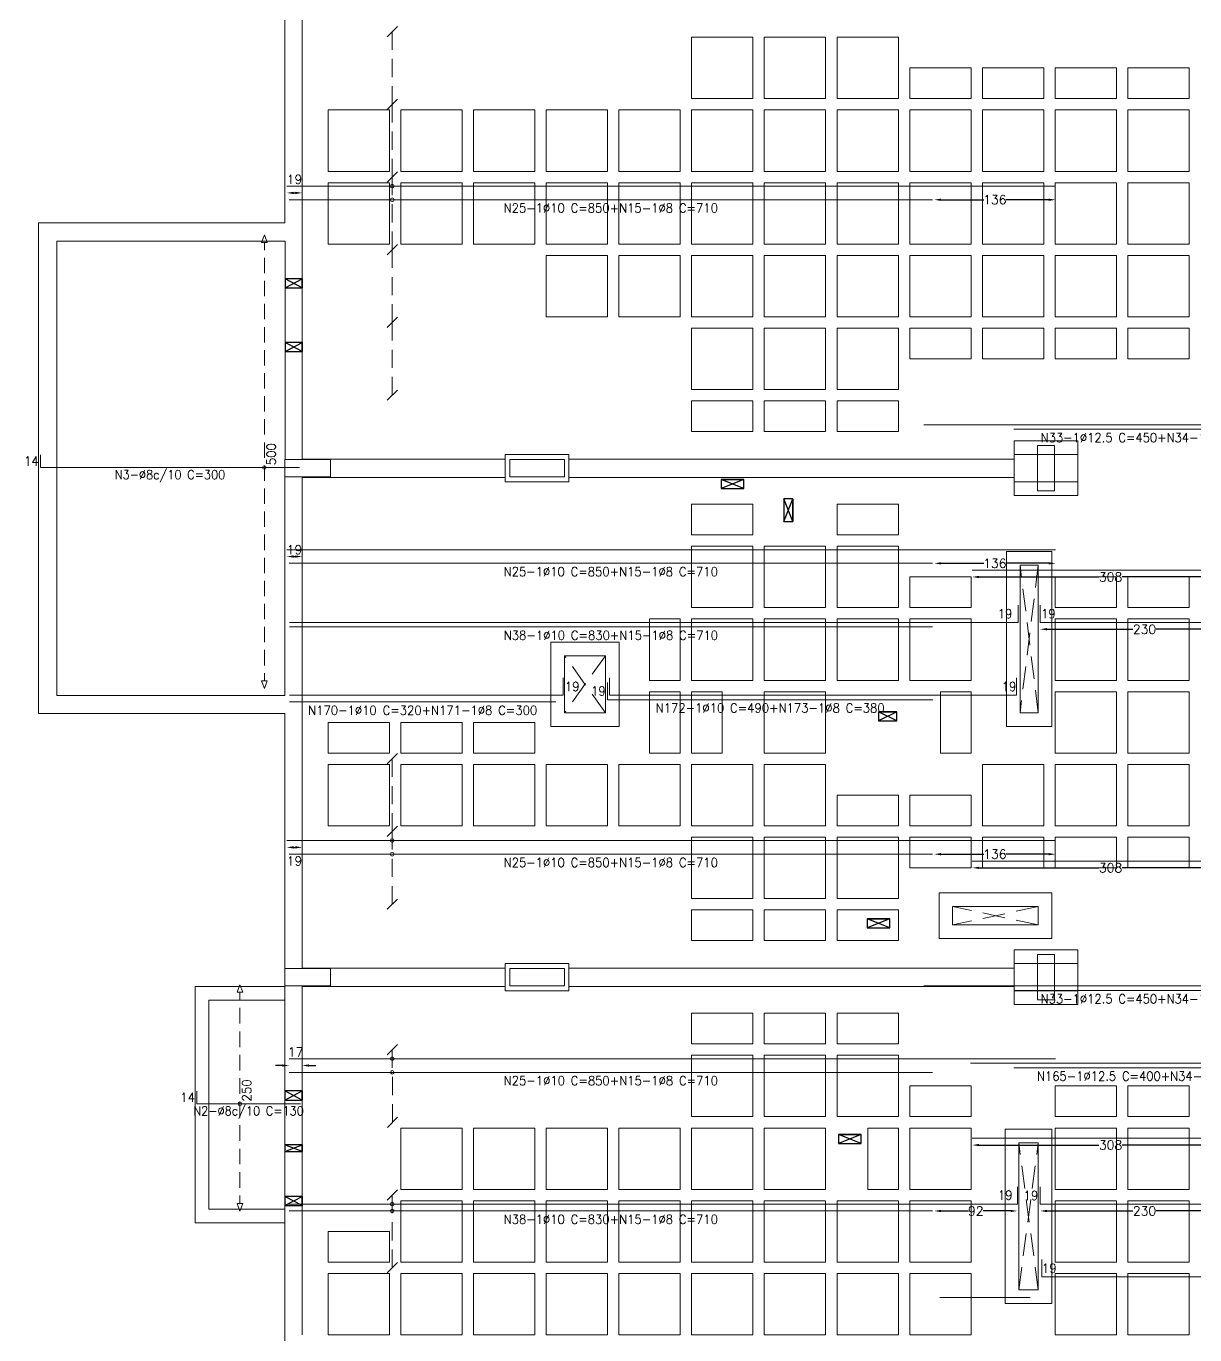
# Model space of a CAD drawing. Header units: millimetres. Extents: x -32 to 332, y -138 to 116.
# Drawn here: x 184.99 to 210.71, y -14.44 to 14.36 of the extents above; entities that cross this region are included whole.
import ezdxf
from ezdxf.enums import TextEntityAlignment as Align

# ---------------------------------------------------------------- set-up
doc = ezdxf.new("R2010")
doc.units = ezdxf.units.MM
doc.linetypes.add('TRAZO_HUECO', pattern=[0.75, 0.5, -0.25])
doc.layers.add('A-COT-01', color=9, linetype='Continuous')
doc.layers.add('FURAÇÃO', color=8, linetype='Continuous')
for name, color, linetype, lineweight in [('ARR_L_I_IG_DIST', 8, 'Continuous', 0), ('ARR_L_I_IG_LINHA', 2, 'Continuous', 0), ('ARR_L_I_IG_MARCA', 2, 'Continuous', 9), ('ARR_L_I_POSICAO', 4, 'Continuous', 9), ('ARR_LONG_INF', 6, 'Continuous', 15), ('ARR_LONG_INF_TXT', 1, 'Continuous', 9), ('consolo', 8, 'Continuous', 0), ('LJ_NERV_RETI', 8, 'Continuous', 9), ('LJ_SIMB_ABER', 8, 'Continuous', 0), ('PA_NUM_ALTUR', 7, 'Continuous', 9), ('PILAR_CONCRETO', 8, 'Continuous', 0), ('PILAR_CONCRETO_APOIADO', 8, 'Continuous', 0), ('VIG_FACES', 8, 'Continuous', 0)]:
    doc.layers.add(name, color=color, linetype=linetype, lineweight=lineweight)
doc.styles.add('CYPETXT_0.3_romans', font='romans.shx', dxfattribs={"height": 0.2})
doc.styles.add('CYPETXT_romans', font='romans.shx', dxfattribs={"height": 0.2})
doc.dimstyles.new('cype_arrow', dxfattribs={"dimtxt": 0.18, "dimasz": 0.15, "dimexe": 0.075, "dimexo": 0.075, "dimgap": 0, "dimtad": 0, "dimdec": 4, "dimzin": 0, "dimdsep": 46, "dimtxsty": 'CYPETXT_0.3_romans', "dimcen": 0.09, "dimadec": 0, "dimazin": 0, "dimtfac": 1, "dimtdec": 4, "dimtofl": 0, "dimtmove": 2, "dimatfit": 3, "dimfxl": 1, "dimtolj": 1, "dimtzin": 0, "dimarcsym": 0})

# ---------------------------------------------------------------- blocks, each defined once
blk = doc.blocks.new('Forma 2PvtoTipo')
at = {"layer": 'consolo', "color": 8}
for points in [[(614.303, 6.31), (612.903, 6.31), (612.903, 5.11), (614.303, 5.11)], [(614.303, -4.89), (612.903, -4.89), (612.903, -6.09), (614.303, -6.09)]]:
    blk.add_lwpolyline(points, close=True, dxfattribs=at)
at = {"layer": 'FURAÇÃO', "color": 8}
for points in [[(596.855, 9.681), (597.235, 9.681), (597.235, 9.881), (596.855, 9.881), (596.855, 9.681), (597.235, 9.881), (597.235, 9.681), (596.855, 9.881)], [(596.855, 8.277), (597.235, 8.277), (597.235, 8.477), (596.855, 8.477), (596.855, 8.277), (597.235, 8.477), (597.235, 8.277), (596.855, 8.477)], [(606.954, 5.266), (606.954, 5.466), (606.454, 5.466), (606.454, 5.266), (606.954, 5.266), (606.454, 5.466), (606.954, 5.466), (606.454, 5.266)], [(607.83, 4.535), (608.03, 4.535), (608.03, 5.035), (607.83, 5.035), (607.83, 4.535), (608.03, 5.035), (608.03, 4.535), (607.83, 5.035)], [(610.32, 0.15), (610.32, 0.35), (609.92, 0.35), (609.92, 0.15), (610.32, 0.15), (609.92, 0.35), (610.32, 0.35), (609.92, 0.15)], [(610.167, -4.405), (610.167, -4.205), (609.667, -4.205), (609.667, -4.405), (610.167, -4.405), (609.667, -4.205), (610.167, -4.205), (609.667, -4.405)], [(596.854, -8.191), (597.234, -8.191), (597.234, -7.991), (596.854, -7.991), (596.854, -8.191), (597.234, -7.991), (597.234, -8.191), (596.854, -7.991)], [(596.854, -9.325), (597.234, -9.325), (597.234, -9.175), (596.854, -9.175), (596.854, -9.325), (597.234, -9.175), (597.234, -9.325), (596.854, -9.175)], [(609.533, -9.151), (609.533, -8.951), (609.033, -8.951), (609.033, -9.151), (609.533, -9.151), (609.033, -8.951), (609.533, -8.951), (609.033, -9.151)], [(596.854, -10.511), (597.234, -10.511), (597.234, -10.311), (596.854, -10.311), (596.854, -10.511), (597.234, -10.311), (597.234, -10.511), (596.854, -10.311)]]:
    blk.add_lwpolyline(points, dxfattribs=at)
at = {"layer": 'LJ_NERV_RETI', "color": 8}
for points in [[(607.154, 13.843), (607.154, 15.193), (605.804, 15.193), (605.804, 13.843)], [(608.754, 13.843), (608.754, 15.193), (607.404, 15.193), (607.404, 13.843)], [(610.354, 13.843), (610.354, 15.193), (609.004, 15.193), (609.004, 13.843)], [(611.954, 13.843), (611.954, 14.518), (610.604, 14.518), (610.604, 13.843)], [(613.554, 13.843), (613.554, 14.518), (612.204, 14.518), (612.204, 13.843)], [(615.154, 13.843), (615.154, 14.518), (613.804, 14.518), (613.804, 13.843)], [(616.754, 13.843), (616.754, 14.518), (615.404, 14.518), (615.404, 13.843)], [(599.154, 12.243), (599.154, 13.593), (597.804, 13.593), (597.804, 12.243)], [(600.754, 12.243), (600.754, 13.593), (599.404, 13.593), (599.404, 12.243)], [(602.354, 12.243), (602.354, 13.593), (601.004, 13.593), (601.004, 12.243)], [(603.954, 12.243), (603.954, 13.593), (602.604, 13.593), (602.604, 12.243)], [(605.554, 12.243), (605.554, 13.593), (604.204, 13.593), (604.204, 12.243)], [(607.154, 12.243), (607.154, 13.593), (605.804, 13.593), (605.804, 12.243)], [(608.754, 12.243), (608.754, 13.593), (607.404, 13.593), (607.404, 12.243)], [(610.354, 12.243), (610.354, 13.593), (609.004, 13.593), (609.004, 12.243)], [(611.954, 12.243), (611.954, 13.593), (610.604, 13.593), (610.604, 12.243)], [(613.554, 12.243), (613.554, 13.593), (612.204, 13.593), (612.204, 12.243)], [(615.154, 12.243), (615.154, 13.593), (613.804, 13.593), (613.804, 12.243)], [(616.754, 12.243), (616.754, 13.593), (615.404, 13.593), (615.404, 12.243)], [(599.154, 10.643), (599.154, 11.993), (597.804, 11.993), (597.804, 10.643)], [(600.754, 10.643), (600.754, 11.993), (599.404, 11.993), (599.404, 10.643)], [(602.354, 10.643), (602.354, 11.993), (601.004, 11.993), (601.004, 10.643)], [(603.954, 10.643), (603.954, 11.993), (602.604, 11.993), (602.604, 10.643)], [(605.554, 10.643), (605.554, 11.993), (604.204, 11.993), (604.204, 10.643)], [(607.154, 10.643), (607.154, 11.993), (605.804, 11.993), (605.804, 10.643)], [(608.754, 10.643), (608.754, 11.993), (607.404, 11.993), (607.404, 10.643)], [(610.354, 10.643), (610.354, 11.993), (609.004, 11.993), (609.004, 10.643)], [(611.954, 10.643), (611.954, 11.993), (610.604, 11.993), (610.604, 10.643)], [(613.554, 10.643), (613.554, 11.993), (612.204, 11.993), (612.204, 10.643)], [(615.154, 10.643), (615.154, 11.993), (613.804, 11.993), (613.804, 10.643)], [(616.754, 10.643), (616.754, 11.993), (615.404, 11.993), (615.404, 10.643)], [(603.954, 9.043), (603.954, 10.393), (602.604, 10.393), (602.604, 9.043)], [(605.554, 9.043), (605.554, 10.393), (604.204, 10.393), (604.204, 9.043)], [(607.154, 9.043), (607.154, 10.393), (605.804, 10.393), (605.804, 9.043)], [(608.754, 9.043), (608.754, 10.393), (607.404, 10.393), (607.404, 9.043)], [(610.354, 9.043), (610.354, 10.393), (609.004, 10.393), (609.004, 9.043)], [(611.954, 9.043), (611.954, 10.393), (610.604, 10.393), (610.604, 9.043)], [(613.554, 9.043), (613.554, 10.393), (612.204, 10.393), (612.204, 9.043)], [(615.154, 9.043), (615.154, 10.393), (613.804, 10.393), (613.804, 9.043)], [(616.754, 9.043), (616.754, 10.393), (615.404, 10.393), (615.404, 9.043)], [(607.154, 7.443), (607.154, 8.793), (605.804, 8.793), (605.804, 7.443)], [(608.754, 7.443), (608.754, 8.793), (607.404, 8.793), (607.404, 7.443)], [(610.354, 7.443), (610.354, 8.793), (609.004, 8.793), (609.004, 7.443)], [(611.954, 8.118), (611.954, 8.793), (610.604, 8.793), (610.604, 8.118)], [(613.554, 8.118), (613.554, 8.793), (612.204, 8.793), (612.204, 8.118)], [(615.154, 8.118), (615.154, 8.793), (613.804, 8.793), (613.804, 8.118)], [(616.754, 8.118), (616.754, 8.793), (615.404, 8.793), (615.404, 8.118)], [(607.154, 6.518), (607.154, 7.193), (605.804, 7.193), (605.804, 6.518)], [(608.754, 6.518), (608.754, 7.193), (607.404, 7.193), (607.404, 6.518)], [(610.354, 6.518), (610.354, 7.193), (609.004, 7.193), (609.004, 6.518)], [(607.154, 4.243), (607.154, 4.918), (605.804, 4.918), (605.804, 4.243)], [(610.354, 4.243), (610.354, 4.918), (609.004, 4.918), (609.004, 4.243)], [(607.154, 2.643), (607.154, 3.993), (605.804, 3.993), (605.804, 2.643)], [(608.754, 2.643), (608.754, 3.993), (607.404, 3.993), (607.404, 2.643)], [(610.354, 2.643), (610.354, 3.993), (609.004, 3.993), (609.004, 2.643)], [(611.954, 2.643), (611.954, 3.318), (610.604, 3.318), (610.604, 2.643)], [(615.154, 2.643), (615.154, 3.318), (613.804, 3.318), (613.804, 2.643)], [(616.754, 2.643), (616.754, 3.318), (615.404, 3.318), (615.404, 2.643)], [(605.554, 1.043), (605.554, 2.393), (604.879, 2.393), (604.879, 1.043)], [(607.154, 1.043), (607.154, 2.393), (605.804, 2.393), (605.804, 1.043)], [(608.754, 1.043), (608.754, 2.393), (607.404, 2.393), (607.404, 1.043)], [(610.354, 1.043), (610.354, 2.393), (609.004, 2.393), (609.004, 1.043)], [(611.954, 1.043), (611.954, 2.393), (610.604, 2.393), (610.604, 1.043)], [(615.154, 1.043), (615.154, 2.393), (613.804, 2.393), (613.804, 1.043)], [(616.754, 1.043), (616.754, 2.393), (615.404, 2.393), (615.404, 1.043)], [(605.554, -0.557), (605.554, 0.793), (604.879, 0.793), (604.879, -0.557)], [(606.479, -0.557), (606.479, 0.793), (605.804, 0.793), (605.804, -0.557)], [(608.754, -0.557), (608.754, 0.793), (607.404, 0.793), (607.404, -0.557)], [(611.954, -0.557), (611.954, 0.793), (611.279, 0.793), (611.279, -0.557)], [(615.154, -0.557), (615.154, 0.793), (613.804, 0.793), (613.804, -0.557)], [(616.754, -0.557), (616.754, 0.793), (615.404, 0.793), (615.404, -0.557)], [(599.154, -0.557), (599.154, 0.118), (597.804, 0.118), (597.804, -0.557)], [(600.754, -0.557), (600.754, 0.118), (599.404, 0.118), (599.404, -0.557)], [(602.354, -0.557), (602.354, 0.118), (601.004, 0.118), (601.004, -0.557)], [(599.154, -2.157), (599.154, -0.807), (597.804, -0.807), (597.804, -2.157)], [(600.754, -2.157), (600.754, -0.807), (599.404, -0.807), (599.404, -2.157)], [(602.354, -2.157), (602.354, -0.807), (601.004, -0.807), (601.004, -2.157)], [(603.954, -2.157), (603.954, -0.807), (602.604, -0.807), (602.604, -2.157)], [(605.554, -2.157), (605.554, -0.807), (604.204, -0.807), (604.204, -2.157)], [(607.154, -2.157), (607.154, -0.807), (605.804, -0.807), (605.804, -2.157)], [(608.754, -2.157), (608.754, -0.807), (607.404, -0.807), (607.404, -2.157)], [(613.554, -2.157), (613.554, -0.807), (612.204, -0.807), (612.204, -2.157)], [(615.154, -2.157), (615.154, -0.807), (613.804, -0.807), (613.804, -2.157)], [(616.754, -2.157), (616.754, -0.807), (615.404, -0.807), (615.404, -2.157)], [(610.354, -2.157), (610.354, -1.482), (609.004, -1.482), (609.004, -2.157)], [(611.954, -2.157), (611.954, -1.482), (610.604, -1.482), (610.604, -2.157)], [(607.154, -3.757), (607.154, -2.407), (605.804, -2.407), (605.804, -3.757)], [(608.754, -3.757), (608.754, -2.407), (607.404, -2.407), (607.404, -3.757)], [(610.354, -3.757), (610.354, -2.407), (609.004, -2.407), (609.004, -3.757)], [(611.954, -3.082), (611.954, -2.407), (610.604, -2.407), (610.604, -3.082)], [(613.554, -3.082), (613.554, -2.407), (612.204, -2.407), (612.204, -3.082)], [(615.154, -3.082), (615.154, -2.407), (613.804, -2.407), (613.804, -3.082)], [(616.754, -3.082), (616.754, -2.407), (615.404, -2.407), (615.404, -3.082)], [(607.154, -4.682), (607.154, -4.007), (605.804, -4.007), (605.804, -4.682)], [(608.754, -4.682), (608.754, -4.007), (607.404, -4.007), (607.404, -4.682)], [(610.354, -4.682), (610.354, -4.007), (609.004, -4.007), (609.004, -4.682)], [(607.154, -6.957), (607.154, -6.282), (605.804, -6.282), (605.804, -6.957)], [(608.754, -6.957), (608.754, -6.282), (607.404, -6.282), (607.404, -6.957)], [(610.354, -6.957), (610.354, -6.282), (609.004, -6.282), (609.004, -6.957)], [(607.154, -8.557), (607.154, -7.207), (605.804, -7.207), (605.804, -8.557)], [(608.754, -8.557), (608.754, -7.207), (607.404, -7.207), (607.404, -8.557)], [(610.354, -8.557), (610.354, -7.207), (609.004, -7.207), (609.004, -8.557)], [(611.954, -8.557), (611.954, -7.882), (610.604, -7.882), (610.604, -8.557)], [(615.154, -8.557), (615.154, -7.882), (613.804, -7.882), (613.804, -8.557)], [(616.754, -8.557), (616.754, -7.882), (615.404, -7.882), (615.404, -8.557)], [(600.754, -10.157), (600.754, -8.807), (599.404, -8.807), (599.404, -10.157)], [(602.354, -10.157), (602.354, -8.807), (601.004, -8.807), (601.004, -10.157)], [(603.954, -10.157), (603.954, -8.807), (602.604, -8.807), (602.604, -10.157)], [(605.554, -10.157), (605.554, -8.807), (604.204, -8.807), (604.204, -10.157)], [(607.154, -10.157), (607.154, -8.807), (605.804, -8.807), (605.804, -10.157)], [(608.754, -10.157), (608.754, -8.807), (607.404, -8.807), (607.404, -10.157)], [(610.354, -10.157), (610.354, -8.807), (609.679, -8.807), (609.679, -10.157)], [(611.954, -10.157), (611.954, -8.807), (610.604, -8.807), (610.604, -10.157)], [(615.154, -10.157), (615.154, -8.807), (613.804, -8.807), (613.804, -10.157)], [(616.754, -10.157), (616.754, -8.807), (615.404, -8.807), (615.404, -10.157)], [(600.754, -11.757), (600.754, -10.407), (599.404, -10.407), (599.404, -11.757)], [(602.354, -11.757), (602.354, -10.407), (601.004, -10.407), (601.004, -11.757)], [(603.954, -11.757), (603.954, -10.407), (602.604, -10.407), (602.604, -11.757)], [(605.554, -11.757), (605.554, -10.407), (604.204, -10.407), (604.204, -11.757)], [(607.154, -11.757), (607.154, -10.407), (605.804, -10.407), (605.804, -11.757)], [(608.754, -11.757), (608.754, -10.407), (607.404, -10.407), (607.404, -11.757)], [(610.354, -11.757), (610.354, -10.407), (609.004, -10.407), (609.004, -11.757)], [(611.954, -11.757), (611.954, -10.407), (610.604, -10.407), (610.604, -11.757)], [(615.154, -11.757), (615.154, -10.407), (613.804, -10.407), (613.804, -11.757)], [(616.754, -11.757), (616.754, -10.407), (615.404, -10.407), (615.404, -11.757)], [(599.154, -11.757), (599.154, -11.082), (597.804, -11.082), (597.804, -11.757)], [(599.154, -13.357), (599.154, -12.007), (597.804, -12.007), (597.804, -13.357)], [(600.754, -13.357), (600.754, -12.007), (599.404, -12.007), (599.404, -13.357)], [(602.354, -13.357), (602.354, -12.007), (601.004, -12.007), (601.004, -13.357)], [(603.954, -13.357), (603.954, -12.007), (602.604, -12.007), (602.604, -13.357)], [(605.554, -13.357), (605.554, -12.007), (604.204, -12.007), (604.204, -13.357)], [(607.154, -13.357), (607.154, -12.007), (605.804, -12.007), (605.804, -13.357)], [(608.754, -13.357), (608.754, -12.007), (607.404, -12.007), (607.404, -13.357)], [(610.354, -13.357), (610.354, -12.007), (609.004, -12.007), (609.004, -13.357)], [(611.954, -13.357), (611.954, -12.007), (610.604, -12.007), (610.604, -13.357)], [(615.154, -13.357), (615.154, -12.007), (613.804, -12.007), (613.804, -13.357)], [(616.754, -13.357), (616.754, -12.007), (615.404, -12.007), (615.404, -13.357)]]:
    blk.add_lwpolyline(points, close=True, dxfattribs=at)
at = {"layer": 'LJ_SIMB_ABER', "color": 8, "linetype": 'TRAZO_HUECO'}
for p, q in [((613.433, 3.58), (613.033, 0.33)), ((613.433, 0.33), (613.033, 3.58)), ((603.908, 1.585), (603.008, 0.33)), ((603.908, 0.33), (603.008, 1.585)), ((613.433, -3.935), (611.549, -4.335)), ((613.433, -4.335), (611.549, -3.935)), ((613.433, -12.365), (613.003, -9.135)), ((613.003, -12.365), (613.433, -9.135))]:
    blk.add_line(p, q, dxfattribs=at)
at = {"layer": 'PA_NUM_ALTUR', "color": 8}
blk.add_line((613.255, -12.534), (611.27, -12.534), dxfattribs=at)
at = {"layer": 'PILAR_CONCRETO', "color": 8}
for points in [[(613.413, 5.21), (613.793, 5.21), (613.793, 6.21), (613.413, 6.21), (613.413, 5.21)], [(596.854, 5.52), (597.854, 5.52), (597.854, 5.9), (596.854, 5.9), (596.854, 5.52)], [(601.703, 5.41), (603.103, 5.41), (603.103, 6.01), (601.703, 6.01), (601.703, 5.41)], [(601.803, 5.52), (603.003, 5.52), (603.003, 5.9), (601.803, 5.9), (601.803, 5.52)], [(612.903, 5.41), (614.303, 5.41), (614.303, 6.01), (612.903, 6.01), (612.903, 5.41)], [(613.413, -5.99), (613.793, -5.99), (613.793, -4.99), (613.413, -4.99), (613.413, -5.99)], [(596.854, -5.68), (597.854, -5.68), (597.854, -5.3), (596.854, -5.3), (596.854, -5.68)], [(601.703, -5.79), (603.103, -5.79), (603.103, -5.19), (601.703, -5.19), (601.703, -5.79)], [(601.803, -5.68), (603.003, -5.68), (603.003, -5.3), (601.803, -5.3), (601.803, -5.68)], [(612.903, -5.79), (614.303, -5.79), (614.303, -5.19), (612.903, -5.19), (612.903, -5.79)]]:
    blk.add_lwpolyline(points, close=True, dxfattribs=at)
at = {"layer": 'PILAR_CONCRETO_APOIADO', "color": 8}
for points in [[(613.413, 5.21), (613.793, 5.21), (613.793, 6.21), (613.413, 6.21), (613.413, 5.21)], [(596.854, 5.52), (597.854, 5.52), (597.854, 5.9), (596.854, 5.9), (596.854, 5.52)], [(613.413, -5.99), (613.793, -5.99), (613.793, -4.99), (613.413, -4.99), (613.413, -5.99)], [(596.854, -5.68), (597.854, -5.68), (597.854, -5.3), (596.854, -5.3), (596.854, -5.68)]]:
    blk.add_lwpolyline(points, close=True, dxfattribs=at)
at = {"layer": 'VIG_FACES', "color": 8}
for p, q in [((596.854, 16.72), (596.854, 11.11)), ((597.234, 16.71), (597.234, 13.594)), ((597.234, 13.592), (597.235, 9.044)), ((591.43, 11.11), (591.43, 6.06)), ((596.854, 11.11), (591.43, 11.11)), ((591.83, 10.71), (591.83, 6.06)), ((596.855, 10.71), (591.83, 10.71)), ((596.855, 10.71), (596.855, 5.9)), ((597.235, 9.042), (597.235, 5.91)), ((591.43, 6.06), (591.43, 0.31)), ((591.83, 6.06), (591.83, 0.71)), ((597.235, 5.91), (599.403, 5.91)), ((599.405, 5.91), (600.078, 5.91)), ((600.08, 5.91), (601.703, 5.91)), ((603.103, 5.91), (605.803, 5.91)), ((605.805, 5.91), (611.278, 5.91)), ((611.28, 5.91), (612.903, 5.91)), ((596.854, 5.52), (596.854, 0.71)), ((597.234, 5.51), (597.234, 2.394)), ((597.234, 5.51), (599.403, 5.51)), ((599.405, 5.51), (600.078, 5.51)), ((600.08, 5.51), (601.703, 5.51)), ((603.103, 5.51), (605.803, 5.51)), ((605.805, 5.51), (611.278, 5.51)), ((611.28, 5.51), (612.903, 5.51)), ((612.733, 3.88), (612.733, 2.394)), ((612.733, 3.88), (613.733, 3.88)), ((613.733, 2.394), (613.733, 3.88)), ((613.033, 3.58), (613.033, 0.33)), ((613.033, 3.58), (613.433, 3.58)), ((613.433, 0.33), (613.433, 3.58)), ((597.234, 2.392), (597.234, -2.156)), ((612.733, 2.392), (612.733, 0.03)), ((613.733, 0.03), (613.733, 2.392)), ((602.708, 1.885), (602.708, 0.03)), ((604.208, 1.885), (602.708, 1.885)), ((604.208, 0.03), (604.208, 1.885)), ((603.008, 1.585), (603.008, 0.33)), ((603.908, 1.585), (603.008, 1.585)), ((603.908, 0.33), (603.908, 1.585)), ((591.83, 0.71), (596.854, 0.71)), ((591.43, 0.31), (596.854, 0.31)), ((596.854, 0.31), (596.854, -5.3)), ((603.008, 0.33), (603.908, 0.33)), ((613.033, 0.33), (613.433, 0.33)), ((602.708, 0.03), (604.208, 0.03)), ((612.733, 0.03), (613.733, 0.03)), ((597.234, -2.158), (597.234, -5.29)), ((613.733, -3.635), (611.249, -3.635)), ((611.249, -3.635), (611.249, -4.635)), ((613.733, -3.635), (613.733, -4.635)), ((613.433, -3.935), (611.549, -3.935)), ((611.549, -3.935), (611.549, -4.335)), ((613.433, -3.935), (613.433, -4.335)), ((611.549, -4.335), (613.433, -4.335)), ((611.249, -4.635), (613.733, -4.635)), ((597.234, -5.29), (599.403, -5.29)), ((599.405, -5.29), (600.078, -5.29)), ((600.08, -5.29), (601.703, -5.29)), ((605.803, -5.29), (603.103, -5.29)), ((612.903, -5.29), (605.805, -5.29)), ((594.878, -5.691), (596.854, -5.691)), ((596.854, -5.68), (596.854, -5.69)), ((596.854, -5.692), (596.854, -10.89)), ((597.234, -5.69), (597.234, -8.806)), ((597.234, -5.69), (599.403, -5.69)), ((599.405, -5.69), (600.078, -5.69)), ((600.08, -5.69), (601.703, -5.69)), ((605.803, -5.69), (603.103, -5.69)), ((612.903, -5.69), (605.805, -5.69)), ((595.178, -5.991), (596.854, -5.991)), ((597.234, -8.808), (597.234, -13.356)), ((612.703, -12.665), (612.703, -8.835)), ((612.703, -8.835), (613.733, -8.835)), ((613.733, -8.835), (613.733, -12.665)), ((613.003, -12.365), (613.003, -9.135)), ((613.003, -9.135), (613.433, -9.135)), ((613.433, -9.135), (613.433, -12.365)), ((596.854, -10.892), (596.854, -16.5)), ((613.433, -12.365), (613.003, -12.365)), ((613.733, -12.665), (612.703, -12.665))]:
    blk.add_line(p, q, dxfattribs=at)
for points in [[(594.878, -5.691), (594.878, -10.891), (596.854, -10.891)], [(595.178, -5.991), (595.178, -10.591), (596.854, -10.591)]]:
    blk.add_lwpolyline(points, dxfattribs=at)
blk = doc.blocks.new('*D177')
at = {"layer": 'ARR_L_I_POSICAO', "color": 0, "lineweight": -2, "transparency": 16777216}
blk.add_line((190.875, -3.711), (190.915, -3.711), dxfattribs=at)
at = {"layer": 'ARR_L_I_POSICAO', "color": 0, "transparency": 16777216}
for points in [[(190.875, -3.686), (190.875, -3.736), (190.725, -3.711)], [(190.915, -3.686), (190.915, -3.736), (191.065, -3.711)]]:
    blk.add_solid(points, dxfattribs=at)
at = {"layer": 'DEFPOINTS', "color": 0, "transparency": 16777216}
for p in [(190.725, -3.711), (191.065, -3.711), (191.065, -3.711)]:
    blk.add_point(p, dxfattribs=at)
at = {"layer": 'ARR_L_I_POSICAO', "color": 0, "transparency": 16777216, "insert": (190.895, -4.011), "char_height": 0.2, "attachment_point": 5, "rotation": 359.9988, "style": 'CYPETXT_0.3_romans'}
blk.add_mtext('\\A1;19', dxfattribs=at)
blk = doc.blocks.new('*D178')
at = {"layer": 'ARR_L_I_POSICAO', "color": 0, "lineweight": -2, "transparency": 16777216}
for p, q in [((205.126, -3.861), (206.067, -3.861)), ((207.494, -3.861), (206.553, -3.861))]:
    blk.add_line(p, q, dxfattribs=at)
at = {"layer": 'ARR_L_I_POSICAO', "color": 0, "transparency": 16777216}
for points in [[(205.126, -3.836), (205.126, -3.886), (204.976, -3.861)], [(207.494, -3.836), (207.494, -3.886), (207.644, -3.861)]]:
    blk.add_solid(points, dxfattribs=at)
at = {"layer": 'DEFPOINTS', "color": 0, "transparency": 16777216}
for p in [(204.976, -3.861), (207.644, -3.861), (207.644, -3.861)]:
    blk.add_point(p, dxfattribs=at)
at = {"layer": 'ARR_L_I_POSICAO', "color": 0, "transparency": 16777216, "insert": (206.31, -3.861), "char_height": 0.2, "attachment_point": 5, "style": 'CYPETXT_0.3_romans'}
blk.add_mtext('\\A1;136', dxfattribs=at)
blk = doc.blocks.new('*D179')
at = {"layer": 'ARR_L_I_POSICAO', "color": 0, "lineweight": -2, "transparency": 16777216}
for p, q in [((190.626, -8.511), (190.476, -8.511)), ((191.215, -8.511), (191.365, -8.511))]:
    blk.add_line(p, q, dxfattribs=at)
at = {"layer": 'ARR_L_I_POSICAO', "color": 0, "transparency": 16777216}
for points in [[(190.626, -8.486), (190.626, -8.536), (190.776, -8.511)], [(191.215, -8.486), (191.215, -8.536), (191.065, -8.511)]]:
    blk.add_solid(points, dxfattribs=at)
at = {"layer": 'DEFPOINTS', "color": 0, "transparency": 16777216}
for p in [(190.776, -8.511), (191.065, -8.511), (191.065, -8.511)]:
    blk.add_point(p, dxfattribs=at)
at = {"layer": 'ARR_L_I_POSICAO', "color": 0, "transparency": 16777216, "insert": (190.92, -8.211), "char_height": 0.2, "attachment_point": 5, "rotation": 359.9992, "style": 'CYPETXT_0.3_romans'}
blk.add_mtext('\\A1;17', dxfattribs=at)
blk = doc.blocks.new('*D181')
at = {"layer": 'ARR_L_I_POSICAO', "color": 0, "lineweight": -2, "transparency": 16777216}
for p, q in [((205.961, -4.161), (208.599, -4.161)), ((211.752, -4.161), (209.114, -4.161))]:
    blk.add_line(p, q, dxfattribs=at)
at = {"layer": 'ARR_L_I_POSICAO', "color": 0, "transparency": 16777216}
for points in [[(205.961, -4.136), (205.961, -4.186), (205.811, -4.161)], [(211.752, -4.136), (211.752, -4.186), (211.902, -4.161)]]:
    blk.add_solid(points, dxfattribs=at)
at = {"layer": 'DEFPOINTS', "color": 0, "transparency": 16777216}
for p in [(205.811, -4.161), (211.902, -4.161), (211.902, -4.161)]:
    blk.add_point(p, dxfattribs=at)
at = {"layer": 'ARR_L_I_POSICAO', "color": 0, "transparency": 16777216, "insert": (208.857, -4.161), "char_height": 0.2, "attachment_point": 5, "style": 'CYPETXT_0.3_romans'}
blk.add_mtext('\\A1;308', dxfattribs=at)
blk = doc.blocks.new('*D15')
at = {"layer": 'ARR_L_I_POSICAO', "color": 0, "lineweight": -2, "transparency": 16777216}
for p, q in [((205.126, -11.711), (205.728, -11.711)), ((206.655, -11.711), (206.052, -11.711))]:
    blk.add_line(p, q, dxfattribs=at)
at = {"layer": 'ARR_L_I_POSICAO', "color": 0, "transparency": 16777216}
for points in [[(205.126, -11.686), (205.126, -11.736), (204.976, -11.711)], [(206.655, -11.686), (206.655, -11.736), (206.805, -11.711)]]:
    blk.add_solid(points, dxfattribs=at)
at = {"layer": 'DEFPOINTS', "color": 0, "transparency": 16777216}
for p in [(204.976, -11.711), (206.805, -11.711), (206.805, -11.711)]:
    blk.add_point(p, dxfattribs=at)
at = {"layer": 'ARR_L_I_POSICAO', "color": 0, "transparency": 16777216, "insert": (205.89, -11.711), "char_height": 0.2, "attachment_point": 5, "style": 'CYPETXT_0.3_romans'}
blk.add_mtext('\\A1;92', dxfattribs=at)
blk = doc.blocks.new('*D16')
at = {"layer": 'ARR_L_I_POSICAO', "color": 0, "lineweight": -2, "transparency": 16777216}
for p, q in [((207.455, 1.089), (209.346, 1.089)), ((211.752, 1.089), (209.861, 1.089))]:
    blk.add_line(p, q, dxfattribs=at)
at = {"layer": 'ARR_L_I_POSICAO', "color": 0, "transparency": 16777216}
for points in [[(207.455, 1.114), (207.455, 1.064), (207.305, 1.089)], [(211.752, 1.114), (211.752, 1.064), (211.902, 1.089)]]:
    blk.add_solid(points, dxfattribs=at)
at = {"layer": 'DEFPOINTS', "color": 0, "transparency": 16777216}
for p in [(207.305, 1.089), (211.902, 1.089), (211.902, 1.089)]:
    blk.add_point(p, dxfattribs=at)
at = {"layer": 'ARR_L_I_POSICAO', "color": 0, "transparency": 16777216, "insert": (209.604, 1.089), "char_height": 0.2, "attachment_point": 5, "style": 'CYPETXT_0.3_romans'}
blk.add_mtext('\\A1;230', dxfattribs=at)
blk = doc.blocks.new('*D17')
at = {"layer": 'ARR_L_I_POSICAO', "color": 0, "lineweight": -2, "transparency": 16777216}
blk.add_line((190.875, 10.689), (190.915, 10.689), dxfattribs=at)
at = {"layer": 'ARR_L_I_POSICAO', "color": 0, "transparency": 16777216}
for points in [[(190.875, 10.714), (190.875, 10.664), (190.725, 10.689)], [(190.915, 10.714), (190.915, 10.664), (191.065, 10.689)]]:
    blk.add_solid(points, dxfattribs=at)
at = {"layer": 'DEFPOINTS', "color": 0, "transparency": 16777216}
for p in [(190.725, 10.689), (191.065, 10.689), (191.065, 10.689)]:
    blk.add_point(p, dxfattribs=at)
at = {"layer": 'ARR_L_I_POSICAO', "color": 0, "transparency": 16777216, "insert": (190.895, 10.989), "char_height": 0.2, "attachment_point": 5, "rotation": 359.9999, "style": 'CYPETXT_0.3_romans'}
blk.add_mtext('\\A1;19', dxfattribs=at)
blk = doc.blocks.new('*D18')
at = {"layer": 'ARR_L_I_POSICAO', "color": 0, "lineweight": -2, "transparency": 16777216}
for p, q in [((205.126, 10.539), (206.067, 10.539)), ((207.494, 10.539), (206.553, 10.539))]:
    blk.add_line(p, q, dxfattribs=at)
at = {"layer": 'ARR_L_I_POSICAO', "color": 0, "transparency": 16777216}
for points in [[(205.126, 10.564), (205.126, 10.514), (204.976, 10.539)], [(207.494, 10.564), (207.494, 10.514), (207.644, 10.539)]]:
    blk.add_solid(points, dxfattribs=at)
at = {"layer": 'DEFPOINTS', "color": 0, "transparency": 16777216}
for p in [(204.976, 10.539), (207.644, 10.539), (207.644, 10.539)]:
    blk.add_point(p, dxfattribs=at)
at = {"layer": 'ARR_L_I_POSICAO', "color": 0, "transparency": 16777216, "insert": (206.31, 10.539), "char_height": 0.2, "attachment_point": 5, "style": 'CYPETXT_0.3_romans'}
blk.add_mtext('\\A1;136', dxfattribs=at)
blk = doc.blocks.new('*D94')
at = {"layer": 'ARR_L_I_POSICAO', "color": 0, "lineweight": -2, "transparency": 16777216}
for p, q in [((207.455, -11.711), (209.346, -11.711)), ((211.752, -11.711), (209.861, -11.711))]:
    blk.add_line(p, q, dxfattribs=at)
at = {"layer": 'ARR_L_I_POSICAO', "color": 0, "transparency": 16777216}
for points in [[(207.455, -11.686), (207.455, -11.736), (207.305, -11.711)], [(211.752, -11.686), (211.752, -11.736), (211.902, -11.711)]]:
    blk.add_solid(points, dxfattribs=at)
at = {"layer": 'DEFPOINTS', "color": 0, "transparency": 16777216}
for p in [(207.305, -11.711), (211.902, -11.711), (211.902, -11.711)]:
    blk.add_point(p, dxfattribs=at)
at = {"layer": 'ARR_L_I_POSICAO', "color": 0, "transparency": 16777216, "insert": (209.604, -11.711), "char_height": 0.2, "attachment_point": 5, "style": 'CYPETXT_0.3_romans'}
blk.add_mtext('\\A1;230', dxfattribs=at)
blk = doc.blocks.new('*D96')
at = {"layer": 'ARR_L_I_POSICAO', "color": 0, "lineweight": -2, "transparency": 16777216}
for p, q in [((205.961, -10.261), (208.599, -10.261)), ((211.752, -10.261), (209.114, -10.261))]:
    blk.add_line(p, q, dxfattribs=at)
at = {"layer": 'ARR_L_I_POSICAO', "color": 0, "transparency": 16777216}
for points in [[(205.961, -10.236), (205.961, -10.286), (205.811, -10.261)], [(211.752, -10.236), (211.752, -10.286), (211.902, -10.261)]]:
    blk.add_solid(points, dxfattribs=at)
at = {"layer": 'DEFPOINTS', "color": 0, "transparency": 16777216}
for p in [(205.811, -10.261), (211.902, -10.261), (211.902, -10.261)]:
    blk.add_point(p, dxfattribs=at)
at = {"layer": 'ARR_L_I_POSICAO', "color": 0, "transparency": 16777216, "insert": (208.857, -10.261), "char_height": 0.2, "attachment_point": 5, "style": 'CYPETXT_0.3_romans'}
blk.add_mtext('\\A1;308', dxfattribs=at)
blk = doc.blocks.new('*D113')
at = {"layer": 'ARR_L_I_POSICAO', "color": 0, "lineweight": -2, "transparency": 16777216}
blk.add_line((190.875, 2.689), (190.915, 2.689), dxfattribs=at)
at = {"layer": 'ARR_L_I_POSICAO', "color": 0, "transparency": 16777216}
for points in [[(190.875, 2.714), (190.875, 2.664), (190.725, 2.689)], [(190.915, 2.714), (190.915, 2.664), (191.065, 2.689)]]:
    blk.add_solid(points, dxfattribs=at)
at = {"layer": 'DEFPOINTS', "color": 0, "transparency": 16777216}
for p in [(190.725, 2.689), (191.065, 2.689), (191.065, 2.689)]:
    blk.add_point(p, dxfattribs=at)
at = {"layer": 'ARR_L_I_POSICAO', "color": 0, "transparency": 16777216, "insert": (190.895, 2.839), "char_height": 0.2, "attachment_point": 5, "rotation": 359.9999, "style": 'CYPETXT_0.3_romans'}
blk.add_mtext('\\A1;19', dxfattribs=at)
blk = doc.blocks.new('*D114')
at = {"layer": 'ARR_L_I_POSICAO', "color": 0, "lineweight": -2, "transparency": 16777216}
for p, q in [((205.126, 2.539), (206.068, 2.539)), ((207.495, 2.539), (206.553, 2.539))]:
    blk.add_line(p, q, dxfattribs=at)
at = {"layer": 'ARR_L_I_POSICAO', "color": 0, "transparency": 16777216}
for points in [[(205.126, 2.564), (205.126, 2.514), (204.976, 2.539)], [(207.495, 2.564), (207.495, 2.514), (207.645, 2.539)]]:
    blk.add_solid(points, dxfattribs=at)
at = {"layer": 'DEFPOINTS', "color": 0, "transparency": 16777216}
for p in [(204.976, 2.539), (207.645, 2.539), (207.645, 2.539)]:
    blk.add_point(p, dxfattribs=at)
at = {"layer": 'ARR_L_I_POSICAO', "color": 0, "transparency": 16777216, "insert": (206.31, 2.539), "char_height": 0.2, "attachment_point": 5, "style": 'CYPETXT_0.3_romans'}
blk.add_mtext('\\A1;136', dxfattribs=at)
blk = doc.blocks.new('*D116')
at = {"layer": 'ARR_L_I_POSICAO', "color": 0, "lineweight": -2, "transparency": 16777216}
for p, q in [((205.961, 2.239), (208.599, 2.239)), ((211.752, 2.239), (209.114, 2.239))]:
    blk.add_line(p, q, dxfattribs=at)
at = {"layer": 'ARR_L_I_POSICAO', "color": 0, "transparency": 16777216}
for points in [[(205.961, 2.264), (205.961, 2.214), (205.811, 2.239)], [(211.752, 2.264), (211.752, 2.214), (211.902, 2.239)]]:
    blk.add_solid(points, dxfattribs=at)
at = {"layer": 'DEFPOINTS', "color": 0, "transparency": 16777216}
for p in [(205.811, 2.239), (211.902, 2.239), (211.902, 2.239)]:
    blk.add_point(p, dxfattribs=at)
at = {"layer": 'ARR_L_I_POSICAO', "color": 0, "transparency": 16777216, "insert": (208.857, 2.239), "char_height": 0.2, "attachment_point": 5, "style": 'CYPETXT_0.3_romans'}
blk.add_mtext('\\A1;308', dxfattribs=at)

msp = doc.modelspace()

# ---------------------------------------------------------------- linework, layer by layer
at = {"layer": 'ARR_L_I_IG_LINHA'}
for p, q in [((193.04665, 13.83911), (193.04665, 14.23911)), ((193.04665, 13.23911), (193.04665, 13.63911)), ((193.04665, 12.23911), (193.04665, 13.03911)), ((193.04665, 11.63911), (193.04665, 12.03911)), ((193.04665, 10.63911), (193.04665, 11.43911)), ((193.04665, 10.03911), (193.04665, 10.43911)), ((193.04665, 9.03911), (193.04665, 9.83911)), ((193.04665, 8.43911), (193.04665, 8.83911)), ((193.04665, 7.43911), (193.04665, 8.23911)), ((193.04665, 6.83911), (193.04665, 7.23911)), ((193.04665, 6.23911), (193.04665, 6.63911)), ((193.04665, -2.16089), (193.04665, -1.76089)), ((193.04665, -2.76089), (193.04665, -2.36089)), ((193.04665, -3.76089), (193.04665, -2.96089)), ((193.04665, -4.36089), (193.04665, -3.96089)), ((193.04665, -4.96088), (193.04665, -4.56089)), ((193.04822, -8.56088), (193.04704, -8.16088)), ((193.04999, -9.16089), (193.04881, -8.76088)), ((193.05176, -9.76089), (193.05058, -9.36089)), ((193.04665, -11.76088), (193.04665, -11.36088)), ((193.04665, -12.36088), (193.04665, -11.96088)), ((193.04665, -12.96088), (193.04665, -12.56088))]:
    msp.add_line(p, q, dxfattribs=at)
for points in [[(190.23259, 9.60031), (190.17009, 9.60031), (190.23259, 9.76781), (190.29509, 9.60031), (190.23259, 9.60031)], [(190.23259, -0.04469), (190.29509, -0.04469), (190.23259, -0.21219), (190.17009, -0.04469), (190.23259, -0.04469)], [(189.69364, -6.89969), (189.63114, -6.89969), (189.69364, -6.73219), (189.75614, -6.89969), (189.69364, -6.89969)], [(189.69364, -11.54469), (189.75614, -11.54469), (189.69364, -11.71219), (189.63114, -11.54469), (189.69364, -11.54469)]]:
    msp.add_lwpolyline(points, close=True, dxfattribs=at)
for points in [[(190.23259, 9.4311), (190.23259, 9.60031)], [(190.23259, 8.92347), (190.23259, 9.26189)], [(190.23259, 8.41583), (190.23259, 8.75426)], [(190.23259, 7.9082), (190.23259, 8.24662)], [(190.23259, 7.40057), (190.23259, 7.73899)], [(190.23259, 6.89294), (190.23259, 7.23136)], [(190.23259, 6.38531), (190.23259, 6.72373)], [(190.23259, 5.87768), (190.23259, 6.2161)], [(190.23259, 5.37005), (190.23259, 5.70847)], [(190.23259, 4.86241), (190.23259, 5.20083)], [(190.23259, 4.35478), (190.23259, 4.6932)], [(190.23259, 3.84715), (190.23259, 4.18557)], [(190.23259, 3.33952), (190.23259, 3.67794)], [(190.23259, 2.83189), (190.23259, 3.17031)], [(190.23259, 2.32426), (190.23259, 2.66268)], [(190.23259, 1.81662), (190.23259, 2.15505)], [(190.23259, 1.30899), (190.23259, 1.64741)], [(190.23259, 0.80136), (190.23259, 1.13978)], [(190.23259, 0.29373), (190.23259, 0.63215)], [(190.23259, -0.04469), (190.23259, 0.12452)], [(189.69364, -7.07173), (189.69364, -6.89969)], [(189.69364, -7.58784), (189.69364, -7.24377)], [(189.69364, -8.10395), (189.69364, -7.75988)], [(189.69364, -8.62006), (189.69364, -8.27599)], [(189.69364, -9.13617), (189.69364, -8.7921)], [(189.69364, -9.65228), (189.69364, -9.30821)], [(189.69364, -10.1684), (189.69364, -9.82432)], [(189.69364, -10.68451), (189.69364, -10.34043)], [(189.69364, -11.20062), (189.69364, -10.85654)], [(189.69364, -11.54469), (189.69364, -11.37265)]]:
    msp.add_lwpolyline(points, dxfattribs=at)
for centre in [(193.04665, 10.83912), (193.04665, 10.53912), (190.23259, 4.64781), (193.04665, -3.56088), (193.04665, -3.86088), (193.04763, -8.36088), (193.04852, -8.66088), (189.69364, -9.35219), (193.04665, -11.56088), (193.04665, -11.71088)]:
    msp.add_circle(centre, 0.04, dxfattribs=at)
at = {"layer": 'ARR_L_I_IG_MARCA'}
for p, q in [((193.15979, 14.35225), (192.93351, 14.12598)), ((193.15979, 12.75226), (192.93351, 12.52598)), ((193.15979, 11.15225), (192.93351, 10.92598)), ((193.15979, 9.55225), (192.93351, 9.32597)), ((193.15979, 7.95226), (192.93351, 7.72598)), ((193.15979, 6.35225), (192.93351, 6.12598)), ((193.15979, -1.64775), (192.93351, -1.87402)), ((193.15979, -3.24774), (192.93351, -3.47402)), ((193.15979, -4.84775), (192.93351, -5.07402)), ((193.15985, -8.04741), (192.93424, -8.27435)), ((193.16457, -9.64742), (192.93896, -9.87436)), ((193.15979, -11.24774), (192.93351, -11.47402)), ((193.15979, -12.84775), (192.93351, -13.07402))]:
    msp.add_line(p, q, dxfattribs=at)
at = {"layer": 'ARR_LONG_INF'}
for points in [[(190.72509, 10.83912), (207.64409, 10.83912)], [(190.77565, 10.53912), (204.93565, 10.53912)], [(204.74509, 5.58911), (213.20509, 5.58911), (213.20509, 5.96911)], [(206.72509, 5.48911), (213.24509, 5.48911), (213.24509, 5.86911)], [(185.30509, 4.92781), (185.30509, 4.64781), (191.00509, 4.64781)], [(190.72509, 2.83912), (207.64509, 2.83912)], [(190.77565, 2.53912), (204.93565, 2.53912)], [(205.81109, 2.38912), (229.67109, 2.38912)], [(190.78509, 1.23911), (206.82509, 1.23911), (206.82509, 1.61911)], [(207.30509, 1.61911), (207.30509, 1.23911), (229.66509, 1.23911)], [(190.78509, 1.13911), (204.93565, 1.13911)], [(190.78509, -0.36088), (196.80509, -0.36088), (196.80509, 0.01912)], [(197.82509, 0.01912), (197.82509, -0.36088), (206.78509, -0.36088), (206.78509, 0.01912)], [(197.78509, -0.08088), (197.78509, -0.46088), (204.94509, -0.46088)], [(190.78709, -0.51088), (196.64709, -0.51088)], [(190.72509, -3.56088), (207.64409, -3.56088)], [(190.77565, -3.86088), (204.93565, -3.86088)], [(205.81109, -4.01088), (229.67109, -4.01088)], [(204.74509, -6.76089), (213.20509, -6.76089), (213.20509, -6.38089)], [(206.72509, -6.86089), (213.24509, -6.86089), (213.24509, -6.48089)], [(205.77509, -8.46088), (213.20509, -8.46088), (213.20509, -8.08088)], [(206.72509, -8.56088), (213.24509, -8.56088), (213.24509, -8.18088)], [(190.77565, -8.36088), (207.64509, -8.36088)], [(190.77565, -8.66088), (204.94037, -8.66088)], [(188.74509, -9.07219), (188.74509, -9.35219), (191.02509, -9.35219)], [(205.81109, -10.11089), (229.67109, -10.11089)], [(190.73709, -11.56088), (206.80509, -11.56088), (206.80509, -11.18088)], [(207.30509, -11.18088), (207.30509, -11.56088), (229.66509, -11.56088)], [(190.77565, -11.71088), (204.93565, -11.71088)], [(207.34509, -12.78088), (207.34509, -13.16088), (222.02509, -13.16088), (222.02509, -12.78088)]]:
    msp.add_lwpolyline(points, dxfattribs=at)

# ---------------------------------------------------------------- block references
at = {"layer": 'A-COT-01', "color": 1}
msp.add_blockref('Forma 2PvtoTipo', (-406.16805, -1.07881), dxfattribs=at)

# ---------------------------------------------------------------- texts
at = {"layer": 'ARR_L_I_IG_DIST', "style": 'CYPETXT_romans', "width": 0.895263}
for s, p, p2 in [('500', (190.48259, 4.69781), (190.48259, 5.18381)), ('250', (189.94364, -9.30219), (189.94364, -8.81619))]:
    msp.add_text(s, height=0.2, rotation=90, dxfattribs=at).set_placement(p, p2, align=Align.FIT)
at = {"layer": 'ARR_LONG_INF_TXT', "style": 'CYPETXT_romans'}
for s, width, p, p2 in [('N25-1%%c10 C=850+N15-1%%c8 C=710', 0.835042, (195.49765, 10.25578), (200.21365, 10.25578)), ('N33-1%%c12.5 C=450+N34-1%%c12.5 C=350', 0.832199, (207.31809, 5.20578), (212.65209, 5.20578)), ('14', 0.895263, (184.94109, 4.68781), (185.26509, 4.68781)), ('N3-%%c8c/10 C=300', 0.817788, (186.94009, 4.39114), (189.37009, 4.39114)), ('N25-1%%c10 C=850+N15-1%%c8 C=710', 0.835042, (195.49765, 2.25578), (200.21365, 2.25578)), ('19', 0.945, (206.37317, 1.32911), (206.69717, 1.32911)), ('19', 0.945, (207.32702, 1.32911), (207.65102, 1.32911)), ('N38-1%%c10 C=830+N15-1%%c8 C=710', 0.835042, (195.50237, 0.85578), (200.21837, 0.85578)), ('19', 0.945, (196.84509, -0.27088), (197.16909, -0.27088)), ('19', 0.945, (197.42109, -0.37088), (197.74509, -0.37088)), ('19', 0.945, (206.46109, -0.27088), (206.78509, -0.27088)), ('N172-1%%c10 C=490+N173-1%%c8 C=380', 0.836019, (198.84509, -0.74421), (203.88509, -0.74421)), ('N170-1%%c10 C=320+N171-1%%c8 C=300', 0.836019, (191.19709, -0.79421), (196.23709, -0.79421)), ('N25-1%%c10 C=850+N15-1%%c8 C=710', 0.835042, (195.49765, -4.14421), (200.21365, -4.14421)), ('N33-1%%c12.5 C=450+N34-1%%c12.5 C=350', 0.832199, (207.31809, -7.14422), (212.65209, -7.14422)), ('N25-1%%c10 C=850+N15-1%%c8 C=710', 0.835042, (195.50001, -8.94421), (200.21601, -8.94421)), ('N165-1%%c12.5 C=400+N34-1%%c12.5 C=350', 0.832727, (207.23709, -8.84421), (212.73309, -8.84421)), ('14', 0.895263, (188.38109, -9.31219), (188.70509, -9.31219)), ('N2-%%c8c/10 C=130', 0.817788, (188.67009, -9.60886), (191.10009, -9.60886)), ('19', 0.945, (206.37507, -11.46292), (206.69907, -11.46292)), ('19', 0.945, (206.94109, -11.47088), (207.26509, -11.47088)), ('N38-1%%c10 C=830+N15-1%%c8 C=710', 0.835042, (195.49765, -11.99421), (200.21365, -11.99421)), ('19', 0.945, (207.34509, -13.07088), (207.66909, -13.07088))]:
    msp.add_text(s, height=0.2, dxfattribs=dict(at, width=width)).set_placement(p, p2, align=Align.FIT)

# ---------------------------------------------------------------- dimensions: what is measured, and where the dimension line sits
at = {"layer": 'ARR_L_I_POSICAO'}
for p1, p2, text, picture, middle in [((190.72509, 10.68912), (191.06509, 10.68911), '19', '*D17', (190.89509, 10.98911)), ((204.97565, 10.53912), (207.64409, 10.53912), '136', '*D18', (206.30987, 10.53912)), ((190.72509, 2.68912), (191.06509, 2.68911), '19', '*D113', (190.89509, 2.83911)), ((204.97565, 2.53912), (207.64509, 2.53912), '136', '*D114', (206.31037, 2.53912)), ((205.81109, 2.23912), (211.90209, 2.23912), '308', '*D116', (208.85659, 2.23912)), ((207.30509, 1.08911), (211.90209, 1.08911), '230', '*D16', (209.60359, 1.08911)), ((190.72509, -3.71088), (191.06509, -3.71089), '19', '*D177', (190.89508, -4.01088)), ((204.97565, -3.86088), (207.64409, -3.86088), '136', '*D178', (206.30987, -3.86088)), ((205.81109, -4.16088), (211.90209, -4.16088), '308', '*D181', (208.85659, -4.16088)), ((190.77565, -8.51088), (191.06509, -8.51089), '17', '*D179', (190.92037, -8.21088)), ((205.81109, -10.26089), (211.90209, -10.26089), '308', '*D96', (208.85659, -10.26089)), ((204.97565, -11.71088), (206.80509, -11.71088), '92', '*D15', (205.89037, -11.71088)), ((207.30509, -11.71088), (211.90209, -11.71088), '230', '*D94', (209.60359, -11.71088))]:
    dim = msp.add_aligned_dim(p1=p1, p2=p2, distance=0, text=text, dimstyle='cype_arrow', override={"dimexe": 0, "dimexo": 0}, dxfattribs=at)
    dim.commit()
    dim.dimension.update_dxf_attribs({"geometry": picture, "text_midpoint": middle})

doc.saveas('drawing.dxf')
